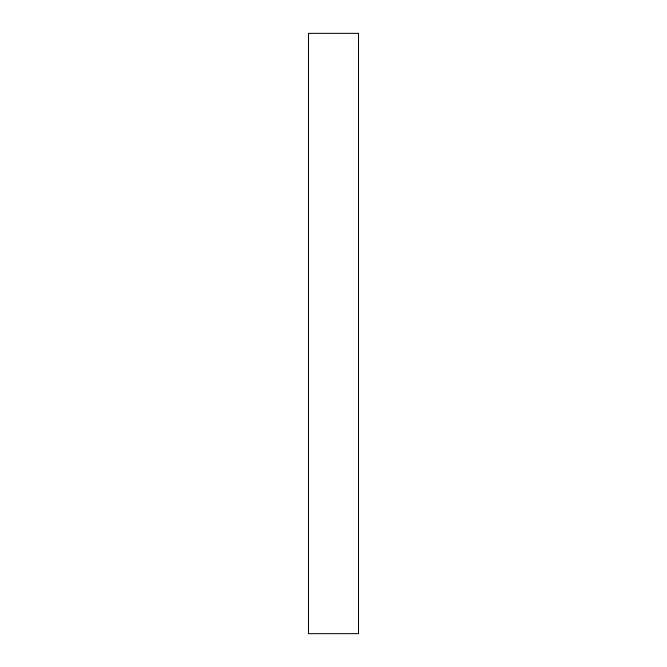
<?xml version="1.0" encoding="UTF-8"?>
<svg xmlns="http://www.w3.org/2000/svg" width="667" height="667" viewBox="0 0 667 667"><rect width="100%" height="100%" fill="white"/><g stroke="black" fill="none" stroke-linecap="round" stroke-linejoin="round"><path stroke-width="1" d="M358.512 33.35L308.488 33.35L308.488 633.65L358.512 633.65L358.512 33.35"/></g></svg>
